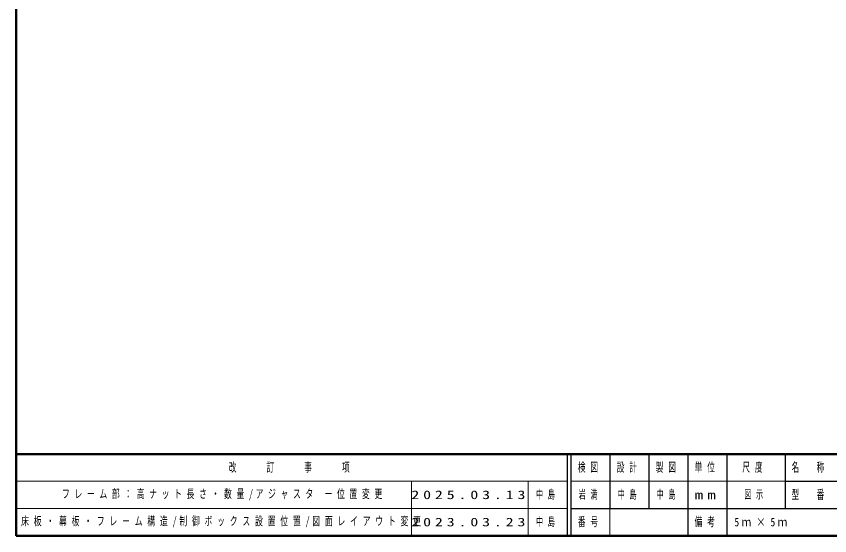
# Model space of a CAD drawing. Units: millimetres on the paper. Extents: x -385 to 0, y -594 to 267.
# Drawn here: x -385 to -176, y -297 to -163.5 of the extents above; entities that cross this region are included whole.
import ezdxf

# ---------------------------------------------------------------- set-up
doc = ezdxf.new("R2010")
doc.units = ezdxf.units.MM
doc.layers.add('LY_3', color=7, linetype='Continuous', lineweight=13)
doc.layers.add('LY_4', color=7, linetype='Continuous')
doc.styles.add('ＭＳ ゴシック', font='')
doc.styles.get('ＭＳ ゴシック').set_extended_font_data('MS Gothic')

msp = doc.modelspace()

# ---------------------------------------------------------------- linework, layer by layer
at = {"layer": 'LY_3', "lineweight": 50}
for p, q in [((-385, -30), (-385, -297)), ((-385, -276), (0, -276)), ((-385, -297), (0, -297))]:
    msp.add_line(p, q, dxfattribs=at)
at = {"layer": 'LY_3', "color": 211, "lineweight": 25}
for p, q in [((-243.5, -276), (-243.5, -297)), ((-242.5, -276), (-242.5, -297)), ((-232.5, -276), (-232.5, -290)), ((-222.5, -276), (-222.5, -290)), ((-212.5, -276), (-212.5, -297)), ((-202.5, -276), (-202.5, -290)), ((-187.5, -276), (-187.5, -290)), ((-187.5, -283), (-70, -283)), ((-242.5, -290), (0, -290))]:
    msp.add_line(p, q, dxfattribs=at)
at = {"layer": 'LY_3'}
for p, q in [((-385, -283), (-243.5, -283)), ((-283.5, -283), (-283.5, -297)), ((-253.5, -283), (-253.5, -297)), ((-242.5, -283), (-187.5, -283)), ((-385, -290), (-243.5, -290)), ((-232.5, -290), (-232.5, -297))]:
    msp.add_line(p, q, dxfattribs=at)
at = {"layer": 'LY_3', "lineweight": 25}
msp.add_line((-202.5, -290), (-202.5, -297), dxfattribs=at)

# ---------------------------------------------------------------- texts
at = {"layer": 'LY_3', "color": 4, "char_height": 2.346, "attachment_point": 5, "style": 'ＭＳ ゴシック'}
for s, insert in [('\\T1.64;\\W0.6;改\u3000\u3000訂\u3000\u3000事\u3000\u3000項', (-314.25, -279.5)), ('\\T1.64;\\W0.6;検図', (-237.5, -279.5)), ('\\T1.64;\\W0.6;設計', (-227.5, -279.5)), ('\\T1.64;\\W0.6;製図', (-217.5, -279.5)), ('\\T1.64;\\W0.6;単位', (-207.5, -279.5)), ('\\T1.64;\\W0.6;尺度', (-195.25, -279.5)), ('\\T1.64;\\W0.6;名\u3000称', (-181, -279.5)), ('\\T1.5;\\W1.35;mm', (-207.5, -286.5)), ('\\T1.64;\\W0.6;型\u3000番', (-181, -286.5)), ('\\T1.64;\\W0.6;番号', (-237.5, -293.5)), ('\\T1.64;\\W0.6;備考', (-207.5, -293.5))]:
    msp.add_mtext(s, dxfattribs=dict(at, insert=insert))
at = {"layer": 'LY_4', "char_height": 2.199, "style": 'ＭＳ ゴシック'}
for s, insert, attachment_point in [('\\T1.6;\\W0.65;フレーム部：高ナット長さ・数量/アジャスタ\\~ー位置変更', (-373.25, -286.5), 4), ('\\T1.5;\\W1.35;2025.03.13', (-283.5, -286.5), 4), ('\\T1.64;\\W0.6;中島', (-251.5, -286.5), 4), ('\\T1.64;\\W0.6;岩満', (-237.5, -286.5), 5), ('\\T1.64;\\W0.6;中島', (-227.5, -286.5), 5), ('\\T1.64;\\W0.6;中島', (-217.5, -286.5), 5), ('\\T1.64;\\W0.6;図示', (-198, -286.5), 4), ('\\T1.62;\\W0.65;床板・幕板・フレーム構造/制御ボックス設置位置/図面レイアウト変更', (-383.75, -293.5), 4), ('\\T1.5;\\W1.35;2023.03.23', (-283.5, -293.5), 4), ('\\T1.64;\\W0.6;中島', (-251.5, -293.5), 4), ('\\T1.53;\\W0.8;5ｍ×5ｍ', (-200.5, -293.5), 4)]:
    msp.add_mtext(s, dxfattribs=dict(at, insert=insert, attachment_point=attachment_point))

doc.saveas('drawing.dxf')
